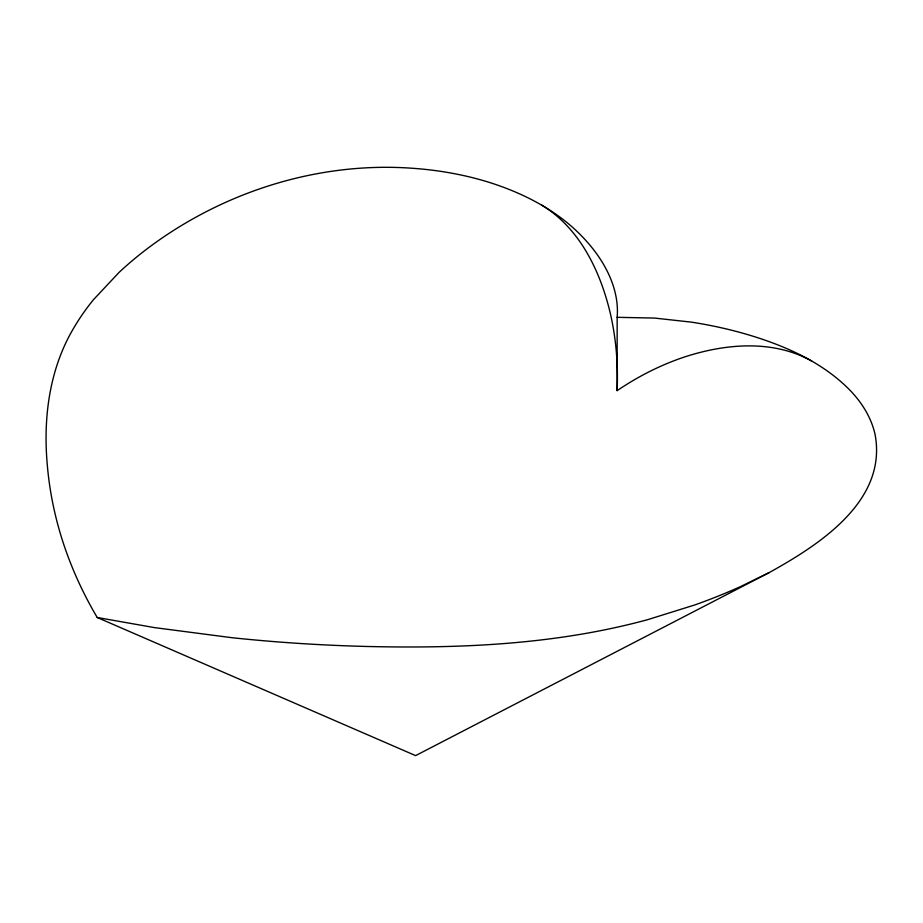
<?xml version="1.0" encoding="UTF-8"?>
<svg xmlns="http://www.w3.org/2000/svg" width="923" height="923" viewBox="0 0 923 923"><rect width="100%" height="100%" fill="white"/><g stroke="black" fill="none" stroke-linecap="round" stroke-linejoin="round"><path stroke-width="1.38" d="M617.152 317.316C618.468 302.594 614.937 287.78 608.799 274.454A285.818 165.021 0 0 0 583.763 238.226C558.265 210.882 523.976 193.311 488.671 182.2A214.944 124.097 0 0 0 414.265 168.401C320.766 161.11 226.02 190.6 150.818 246.037A499.539 288.403 0 0 0 118.998 272.47L93.442 299.721A460.589 265.916 0 0 0 74.428 326.869C49.865 367.354 43.185 416.111 47.108 462.677A990.517 571.868 0 0 0 62.245 539.793C70.875 566.93 82.724 593.004 97.227 617.499L415.604 755.614L769.171 572.606C819.024 544.939 887.557 501.212 875.073 434.456A214.944 124.097 0 0 0 851.191 391.49C825.012 364.124 789.788 347.798 754.16 336.583A285.818 165.021 0 0 0 691.408 322.139L654.511 318.066L617.152 317.316L617.152 390.637A287.388 234.523 -63.3 0 1 683.689 357.259C724.74 343.668 772.689 339.249 811.767 361.043M769.171 572.606L740.615 586.555A499.539 288.403 0 0 1 694.834 604.934L647.634 619.679A460.589 265.916 0 0 1 600.608 630.663C523.237 645.869 444.009 648.327 365.381 646.435A990.517 571.868 0 0 1 231.811 637.689L154.603 627.628L97.227 617.499M541.42 204.964C580.29 228.327 600.919 272.412 610.726 315.147A287.388 234.523 -63.3 0 1 617.118 390.648"/></g></svg>
